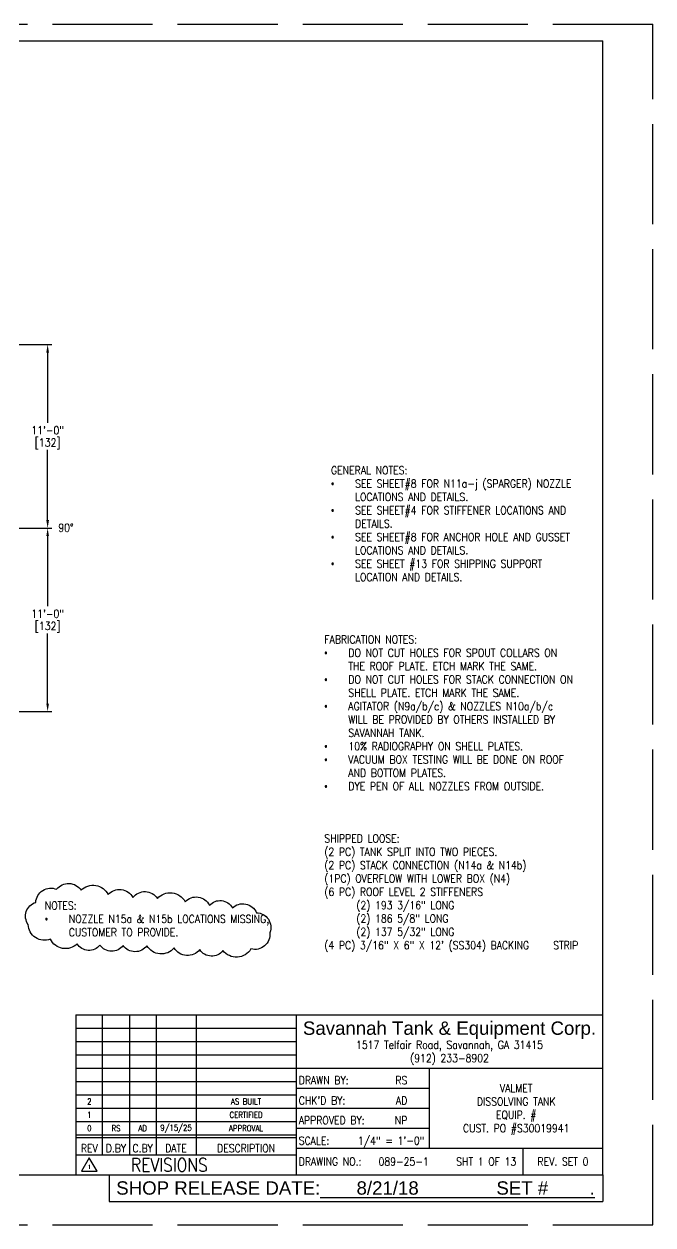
# Model space of a CAD drawing. Extents: x -1889 to 1116, y -977 to 1122.
# Drawn here: x 663 to 1116, y 36 to 900 of the extents above; entities that cross this region are included whole.
import ezdxf
from ezdxf.enums import TextEntityAlignment as Align

# ---------------------------------------------------------------- set-up
doc = ezdxf.new("R2010")
doc.units = 0
doc.header["$LTSCALE"] = 12
doc.header["$MEASUREMENT"] = 0
doc.header["$PDMODE"] = 33
doc.header["$PDSIZE"] = -0.5
doc.linetypes.add('AM_ISO02W050', pattern=[7.5, 6, -1.5])
doc.layers.get('0').update_dxf_attribs({"linetype": 'CONTINUOUS'})
doc.layers.get('Defpoints').update_dxf_attribs({"linetype": 'CONTINUOUS'})
for name, color, linetype in [('COVER', 3, 'CONTINUOUS'), ('DIM', 1, 'CONTINUOUS'), ('SHOP TAG', 11, 'CONTINUOUS'), ('TEXT', 4, 'CONTINUOUS')]:
    doc.layers.add(name, color=color, linetype=linetype)
doc.styles.add('ROMANS', font='ROMANS.shx', dxfattribs={"width": 0.85, "height": 5.76})
doc.styles.get("Standard").update_dxf_attribs({"font": 'sanss___.ttf'})
doc.dimstyles.get("Standard").update_dxf_attribs({"dimtxt": 0.18, "dimasz": 0.18, "dimexe": 0.18, "dimexo": 0.0625, "dimgap": 0.09, "dimtad": 0, "dimtih": 1, "dimtoh": 1, "dimdec": 4, "dimzin": 0, "dimdsep": 46, "dimtxsty": 'Standard', "dimcen": 0.09, "dimadec": 0, "dimazin": 0, "dimtfac": 1, "dimtdec": 4, "dimtofl": 0, "dimtmove": 0, "dimatfit": 3, "dimfxl": 1, "dimtolj": 1, "dimtzin": 0, "dimarcsym": 0})

# ---------------------------------------------------------------- blocks, each defined once
blk = doc.blocks.new('*D197')
at = {"layer": 'Defpoints', "color": 0, "transparency": 16777216}
for p in [(633.7, 537.33), (599.7, 405.33), (680.45, 405.33)]:
    blk.add_point(p, dxfattribs=at)
at = {"layer": 'DIM', "color": 0, "lineweight": -2, "transparency": 16777216}
for p, q in [((639.7, 537.33), (683.45, 537.33)), ((680.45, 531.57), (680.45, 481.07)), ((680.45, 411.09), (680.45, 461.6)), ((605.7, 405.33), (683.45, 405.33))]:
    blk.add_line(p, q, dxfattribs=at)
at = {"layer": 'DIM', "color": 0, "transparency": 16777216}
for points in [[(679.49, 531.57), (681.41, 531.57), (680.45, 537.33)], [(679.49, 411.09), (681.41, 411.09), (680.45, 405.33)]]:
    blk.add_solid(points, dxfattribs=at)
at = {"layer": 'DIM', "color": 0, "transparency": 16777216, "char_height": 5.76, "attachment_point": 5, "style": 'ROMANS'}
for s, insert in [('\\A1;11\'-0"', (680.45, 475.72)), ('\\A1;[132]', (680.45, 465.98))]:
    blk.add_mtext(s, dxfattribs=dict(at, insert=insert))
blk = doc.blocks.new('*D198')
at = {"layer": 'Defpoints', "color": 0, "transparency": 16777216}
for p in [(599.7, 669.33), (680.45, 669.33), (633.7, 537.33)]:
    blk.add_point(p, dxfattribs=at)
at = {"layer": 'DIM', "color": 0, "lineweight": -2, "transparency": 16777216}
for p, q in [((605.7, 669.33), (683.45, 669.33)), ((680.45, 663.57), (680.45, 613.07)), ((680.45, 543.09), (680.45, 593.6)), ((639.7, 537.33), (683.45, 537.33))]:
    blk.add_line(p, q, dxfattribs=at)
at = {"layer": 'DIM', "color": 0, "transparency": 16777216}
for points in [[(679.49, 663.57), (681.41, 663.57), (680.45, 669.33)], [(679.49, 543.09), (681.41, 543.09), (680.45, 537.33)]]:
    blk.add_solid(points, dxfattribs=at)
at = {"layer": 'DIM', "color": 0, "transparency": 16777216, "char_height": 5.76, "attachment_point": 5, "style": 'ROMANS'}
for s, insert in [('\\A1;11\'-0"', (680.45, 607.72)), ('\\A1;[132]', (680.45, 597.98))]:
    blk.add_mtext(s, dxfattribs=dict(at, insert=insert))

msp = doc.modelspace()

# ---------------------------------------------------------------- linework, layer by layer
for p, q in [((-24, 888), (1080, 888)), ((1080, 72), (1080, 888)), ((700.83486, 187.2), (1080, 187.2)), ((700.83486, 187.2), (700.83486, 72)), ((720.03486, 86.4), (720.03486, 187.2)), ((739.23486, 187.2), (739.23486, 86.4)), ((758.43486, 187.2), (758.43486, 86.4)), ((787.23486, 187.2), (787.23486, 86.4)), ((859.2, 187.2), (859.2, 72)), ((700.83486, 177.6), (859.2, 177.6)), ((700.83486, 168), (859.2, 168)), ((700.83486, 158.4), (859.2, 158.4)), ((700.83486, 148.8), (1080, 148.8)), ((955.2, 91.2), (955.2, 148.8)), ((700.83486, 139.2), (859.2, 139.2)), ((859.2, 134.4), (955.2, 134.4)), ((700.83486, 129.6), (859.2, 129.6)), ((700.83486, 120), (955.2, 120)), ((700.83486, 110.4), (859.2, 110.4)), ((859.2, 105.6), (955.2, 105.6)), ((700.83486, 100.8), (859.2, 100.8)), ((700.83486, 98.88), (859.2, 98.88)), ((859.2, 91.2), (1080, 91.2)), ((1022.4, 91.2), (1022.4, 72)), ((700.83486, 86.4), (859.2, 86.4)), ((-24, 72), (1080, 72))]:
    msp.add_line(p, q)
at = {"layer": 'COVER'}
msp.add_lwpolyline([(666.50815, 252.15079, -0.52056705), (671.90419, 268.09479, -0.52056705), (671.90419, 268.09479, -0.52056705), (686.91921, 277.47361, -0.52056705), (686.91921, 277.47361, -0.52056705), (704.51495, 276.77019, -0.52056705), (704.51495, 276.77019, -0.52056705), (723.98756, 273.72208, -0.52056705), (723.98756, 273.72208, -0.52056705), (741.81791, 271.61184, -0.52056705), (741.81791, 271.61184, -0.52056705), (759.41365, 270.90843, -0.52056705), (759.41365, 270.90843, -0.52056705), (779.35549, 268.56373, -0.52056705), (779.35549, 268.56373, -0.52056705), (796.95122, 265.98455, -0.52056705), (796.95122, 265.98455, -0.52056705), (813.37391, 264.10879, -0.52056705), (813.37391, 264.10879, -0.52056705), (830.73503, 260.59173, -0.52056705), (830.73503, 260.59173, -0.52056705), (840.35404, 246.28903, -0.52056705), (840.35404, 246.28903, -0.52056705), (826.74667, 234.5655, -0.52056705), (826.74667, 234.5655, -0.52056705), (806.57022, 233.39315, -0.52056705), (806.57022, 233.39315, -0.52056705), (789.91293, 234.09656, -0.52056705), (789.91293, 234.09656, -0.52056705), (771.37875, 235.26891, -0.52056705), (771.37875, 235.26891, -0.52056705), (751.90613, 236.9102, -0.52056705), (751.90613, 236.9102, -0.52056705), (734.77962, 237.14467, -0.52056705), (734.77962, 237.14467, -0.52056705), (718.12232, 237.37914, -0.52056705), (718.12232, 237.37914, -0.52056705), (701.69963, 238.31702, -0.52056705), (701.69963, 238.31702, -0.52056705), (682.46163, 241.59961, -0.52056705), (682.46163, 241.59961, -0.52056705)], format="xyb", close=True, dxfattribs=at)
at = {"layer": 'Defpoints', "linetype": 'AM_ISO02W050'}
for p, q in [((-36, 900), (1116, 900)), ((1116, 36), (1116, 900)), ((-36, 36), (1116, 36))]:
    msp.add_line(p, q, dxfattribs=at)
at = {"layer": 'SHOP TAG'}
for p, q in [((724.8, 72), (724.8, 52.8)), ((1080, 72), (1080, 52.8)), ((724.8, 52.8), (1080, 52.8))]:
    msp.add_line(p, q, dxfattribs=at)
at = {"layer": 'TEXT'}
for p, q in [((710.43486, 84.20148), (704.8923, 74.60148)), ((715.97742, 74.60148), (710.43486, 84.20148)), ((704.8923, 74.60148), (715.97742, 74.60148))]:
    msp.add_line(p, q, dxfattribs=at)

# ---------------------------------------------------------------- texts
at = {"layer": 'DIM', "style": 'ROMANS', "width": 0.85}
msp.add_text('90%%D', height=5.76, dxfattribs=at).set_placement((693.59456, 537.60917), align=Align.MIDDLE_CENTER)
at = {"layer": 'SHOP TAG'}
msp.add_text('SHOP RELEASE DATE:%%U       8/21/18               SET #        .', height=9.6, dxfattribs=at).set_placement((901.97319, 62.60899), align=Align.MIDDLE_CENTER)
at = {"layer": 'TEXT'}
msp.add_text('Savannah Tank & Equipment Corp.', height=9.6, dxfattribs=at).set_placement((969.6, 177.6), align=Align.MIDDLE_CENTER)
at = {"layer": 'TEXT', "style": 'ROMANS', "width": 0.85}
for s, height, p in [('1517 Telfair Road, Savannah, GA 31415', 5.76, (969.6, 165.6)), ('(912) 233-8902', 5.76, (969.6, 156)), ('VALMET', 5.76, (1017.6, 134.4)), ('DISSOLVING TANK', 5.76, (1017.6, 124.8)), ('EQUIP. #', 5.76, (1017.6, 115.2)), ('CUST. PO #S30019941', 5.76, (1017.6, 105.6)), ('1', 2.88, (710.43486, 77.80148)), ('REVISIONS', 9.6, (768.03486, 79.2)), ('REV. SET 0', 5.76, (1051.2, 81.6))]:
    msp.add_text(s, height=height, dxfattribs=at).set_placement(p, align=Align.MIDDLE_CENTER)
for s, p in [('DRAWN BY:', (861.12, 140.09634)), ("CHK'D BY:", (861.12, 125.51902)), ('APPROVED BY:', (861.12, 111.29634)), ('SCALE:', (861.12, 96.63941)), ('SCALE:', (861.12, 96.63729)), ('DRAWING NO.:', (861.12, 81.6)), ('089-25-1', (918.51407, 81.6))]:
    msp.add_text(s, height=5.76, dxfattribs=at).set_placement(p, align=Align.MIDDLE_LEFT)
for s, p in [('RS', (939.27187, 140.09634)), ('AD', (939.27187, 125.51902)), ('NP', (939.27187, 111.29634)), ('1/4" = 1\'-0"', (951.50788, 96.63729)), ('SHT 1 OF 13', (1017.59405, 81.6))]:
    msp.add_text(s, height=5.76, dxfattribs=at).set_placement(p, align=Align.MIDDLE_RIGHT)
for s, height, p in [('2', 4.32, (710.43486, 124.8)), ('AS BUILT', 4.32, (823.21743, 124.8)), ('1', 4.32, (710.43486, 115.2)), ('CERTIFIED', 4.32, (823.21743, 115.2)), ('0', 4.32, (710.43486, 105.6)), ('RS', 4.32, (729.63486, 105.6)), ('AD', 4.32, (748.83486, 105.6)), ('9/15/25', 4.32, (772.83486, 105.6)), ('APPROVAL', 4.32, (823.21743, 105.6)), ('REV', 5.76, (710.43486, 91.2)), ('D.BY', 5.76, (729.63486, 91.2)), ('C.BY', 5.76, (748.83486, 91.2)), ('DATE', 5.76, (772.83486, 91.2)), ('DESCRIPTION', 5.76, (823.21743, 91.2))]:
    msp.add_text(s, height=height, dxfattribs=at).set_placement(p, align=Align.MIDDLE)
at = {"layer": 'TEXT', "char_height": 5.76, "width": 180.0993788, "attachment_point": 2, "style": 'ROMANS'}
for s, insert in [('\\pxql;GENERAL NOTES:\\P\\pi-3,l3,t3;{\\fSymbol|b0|i0|c2|p18;·^I}SEE SHEET#8 FOR N11a-j (SPARGER) NOZZLE LOCATIONS AND DETAILS.\\P{\\fSymbol|b0|i0|c2|p18;·^I}SEE SHEET#4 FOR STIFFENER LOCATIONS AND DETAILS.\\P{\\fSymbol|b0|i0|c2|p18;·^I}SEE SHEET#8 FOR ANCHOR HOLE AND GUSSET LOCATIONS AND DETAILS.\\P{\\fSymbol|b0|i0|c2|p18;·^I}SEE SHEET #13 FOR SHIPPING SUPPORT LOCATION AND DETAILS.', (974.40321, 581.82004)), ('\\pxql;FABRICATION NOTES:\\P\\pi-3,l3,t3;{\\fSymbol|b0|i0|c2|p18;·^I}DO NOT CUT HOLES FOR SPOUT COLLARS ON THE ROOF PLATE. ETCH MARK THE SAME.\\P{\\fSymbol|b0|i0|c2|p18;·^I}DO NOT CUT HOLES FOR STACK CONNECTION ON SHELL PLATE. ETCH MARK THE SAME.\\P{\\fSymbol|b0|i0|c2|p18;·^I}AGITATOR (N9a/b/c) & NOZZLES N10a/b/c WILL BE PROVIDED BY OTHERS INSTALLED BY SAVANNAH TANK.\\P{\\fSymbol|b0|i0|c2|p18;·^I}10% RADIOGRAPHY ON SHELL PLATES. \\P{\\fSymbol|b0|i0|c2|p18;·^I}VACUUM BOX TESTING WILL BE DONE ON ROOF AND BOTTOM PLATES.\\P{\\fSymbol|b0|i0|c2|p18;·^I}DYE PEN OF ALL NOZZLES FROM OUTSIDE.', (969.6, 460.11074)), ('\\pxql;SHIPPED LOOSE:\\P(2 PC) TANK SPLIT INTO TWO PIECES.\\P(2 PC) STACK CONNECTION (N14a & N14b)\\P(1PC) OVERFLOW WITH LOWER BOX (N4)\\P(6 PC) ROOF LEVEL 2 STIFFENERS\\P^I(2) 193 3/16" LONG\\P^I(2) 186 5/8" LONG\\P^I(2) 137 5/32" LONG\\P(4 PC) 3/16" X 6" X 12\' (SS304) BACKING ^I STRIP\\P^I\\P^I', (969.6, 316.91705)), ('\\pxql;NOTES:\\P\\pi-3,l3,t3;{\\fSymbol|b0|i0|c2|p18;·^I}NOZZLE N15a & N15b LOCATIONS MISSING, CUSTOMER TO PROVIDE.', (768.46229, 268.64044))]:
    msp.add_mtext(s, dxfattribs=dict(at, insert=insert))

# ---------------------------------------------------------------- dimensions: what is measured, and where the dimension line sits
at = {"layer": 'DIM'}
for base, p2, picture, middle in [((680.45419, 669.33221), (599.70136, 669.33221), '*D198', (680.45419, 603.33221)), ((680.45419, 405.33221), (599.70136, 405.33221), '*D197', (680.45419, 471.33221))]:
    dim = msp.add_linear_dim(base=base, p1=(633.70286, 537.33221), p2=p2, angle=90, dimstyle='Standard', override={"dimscale": 48, "dimtxt": 5.76, "dimasz": 0.12, "dimexe": 0.0625, "dimexo": 0.125, "dimgap": 0.02, "dimzin": 3, "dimlunit": 4, "dimpost": '\\X', "dimtxsty": 'ROMANS', "dimcen": 0}, dxfattribs=at)
    dim.commit()
    dim.dimension.update_dxf_attribs({"geometry": picture, "text_midpoint": middle})

doc.saveas('drawing.dxf')
